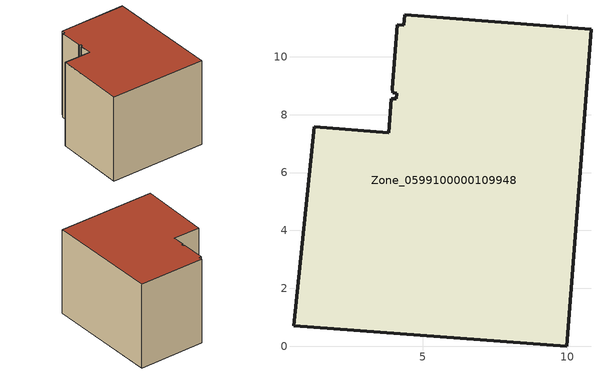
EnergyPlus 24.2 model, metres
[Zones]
Zone_0599100000109948
 floor ground (C_G): 3.83,7.38 3.92,8.54 4.08,8.55 4.1,8.73 3.96,8.76 3.94,8.89 4.12,11.1 4.33,11.08 4.37,11.45 10.81,10.96 9.97,0 0.53,0.71 1.24,7.58 z7.41
 wall outside (C_F): 0.53,0.71 9.97,0 10.81,10.96 4.37,11.45 4.33,11.08 4.12,11.1 3.94,8.89 3.96,8.76 4.1,8.73 4.08,8.55 3.92,8.54 3.83,7.38 1.24,7.58 0.53,0.71 z7.41:15.77
 roof outside (C_R): 3.94,8.89 3.96,8.76 4.1,8.73 4.08,8.55 3.92,8.54 3.83,7.38 1.24,7.58 0.53,0.71 9.97,0 10.81,10.96 4.37,11.45 4.33,11.08 4.12,11.1 z15.77
[BUILDING]
Pand.0599100000109948: North Axis=0; Terrain=City; Loads Convergence Tolerance Value=0.04; Temperature Convergence Tolerance Value=0.4; Solar Distribution=FullExterior; Maximum Number of Warmup Days=25; Minimum Number of Warmup Days=1
[Site:Location]
Rotterdam.The.Hague.AP_ZH_NLD Design_Conditions: Latitude=51.96; Longitude=4.45; Time Zone=1; Elevation=-4.5
[SITE:GROUNDTEMPERATURE:BUILDINGSURFACE]
18, 18, 18, 18, 18, 18, 18, 18, 18, 18, 18, 18
[MATERIAL] Thermal Absorptance=0.9; Solar Absorptance=0.7; Visible Absorptance=0.7
Name | Roughness | Thickness | Conductivity | Density | Specific Heat
G.TC.1965-1974 | MediumSmooth | 0.15 | 0.882353 | 540 | 1210
F.TC.1965-1974 | Rough | 0.3 | 0.697674 | 1920 | 840
R.TC.1965-1974 | MediumRough | 0.2 | 0.232558 | 1500 | 1000
[CONSTRUCTION]
C_G: G.TC.1965-1974
C_F: F.TC.1965-1974
C_R: R.TC.1965-1974
[ZONE]
Zone_0599100000109948: Type=1; Multiplier=1; Ceiling Height=Autocalculate; Volume=Autocalculate; Floor Area=autocalculate; Part of Total Floor Area=Yes
[ZONEINFILTRATION:DESIGNFLOWRATE]
Infil_Zone_0599100000109948: Zone or ZoneList or Space or SpaceList=Zone_0599100000109948; Schedule=AlwaysOn; Design Flow Rate Calculation Method=Flow/Area; Flow Rate per Floor Area=0.003; Constant Term Coefficient=1; Temperature Term Coefficient=0; Velocity Term Coefficient=0; Velocity Squared Term Coefficient=0
[HVACTEMPLATE:ZONE:IDEALLOADSAIRSYSTEM]
Zone_0599100000109948: Maximum Heating Supply Air Temperature=50; Minimum Cooling Supply Air Temperature=13; Maximum Heating Supply Air Humidity Ratio=0.0156; Minimum Cooling Supply Air Humidity Ratio=0.0077; Heating Limit=NoLimit; Cooling Limit=NoLimit; Dehumidification Control Type=ConstantSensibleHeatRatio; Cooling Sensible Heat Ratio=0.7; Dehumidification Setpoint=60; Humidification Control Type=None; Humidification Setpoint=30; Outdoor Air Method=None; Outdoor Air Flow Rate per Person=0.00944; Outdoor Air Flow Rate per Zone Floor Area=0; Outdoor Air Flow Rate per Zone=0; Demand Controlled Ventilation Type=None; Outdoor Air Economizer Type=NoEconomizer; Heat Recovery Type=None; Sensible Heat Recovery Effectiveness=0.7; Latent Heat Recovery Effectiveness=0.65
[ZONECONTROL:THERMOSTAT]
ThermostatControl_Zone_0599100000109948: Zone or ZoneList=Zone_0599100000109948; Control Type Schedule=DualSetpointControlType; Control 1=Thermostat_Zone_0599100000109948; Temperature Difference Between Cutout And Setpoint=0
[THERMOSTATSETPOINT:DUALSETPOINT]
Thermostat_Zone_0599100000109948: Heating Setpoint Temperature Schedule=HeatingSetpoint_Zone_0599100000109948; Cooling Setpoint Temperature Schedule=CoolingSetpoint_Zone_0599100000109948
[SCHEDULE:COMPACT]
HeatingSetpoint_Zone_0599100000109948: Through: 12/31, For: AllDays, Until: 24:00, 21
CoolingSetpoint_Zone_0599100000109948: Through: 12/31, For: AllDays, Until: 24:00, 24
DualSetpointControlType: Through: 12/31, For: AllDays, Until: 24:00, 4
AlwaysOn: Through: 12/31, For: AllDays, Until: 24:00, 1
